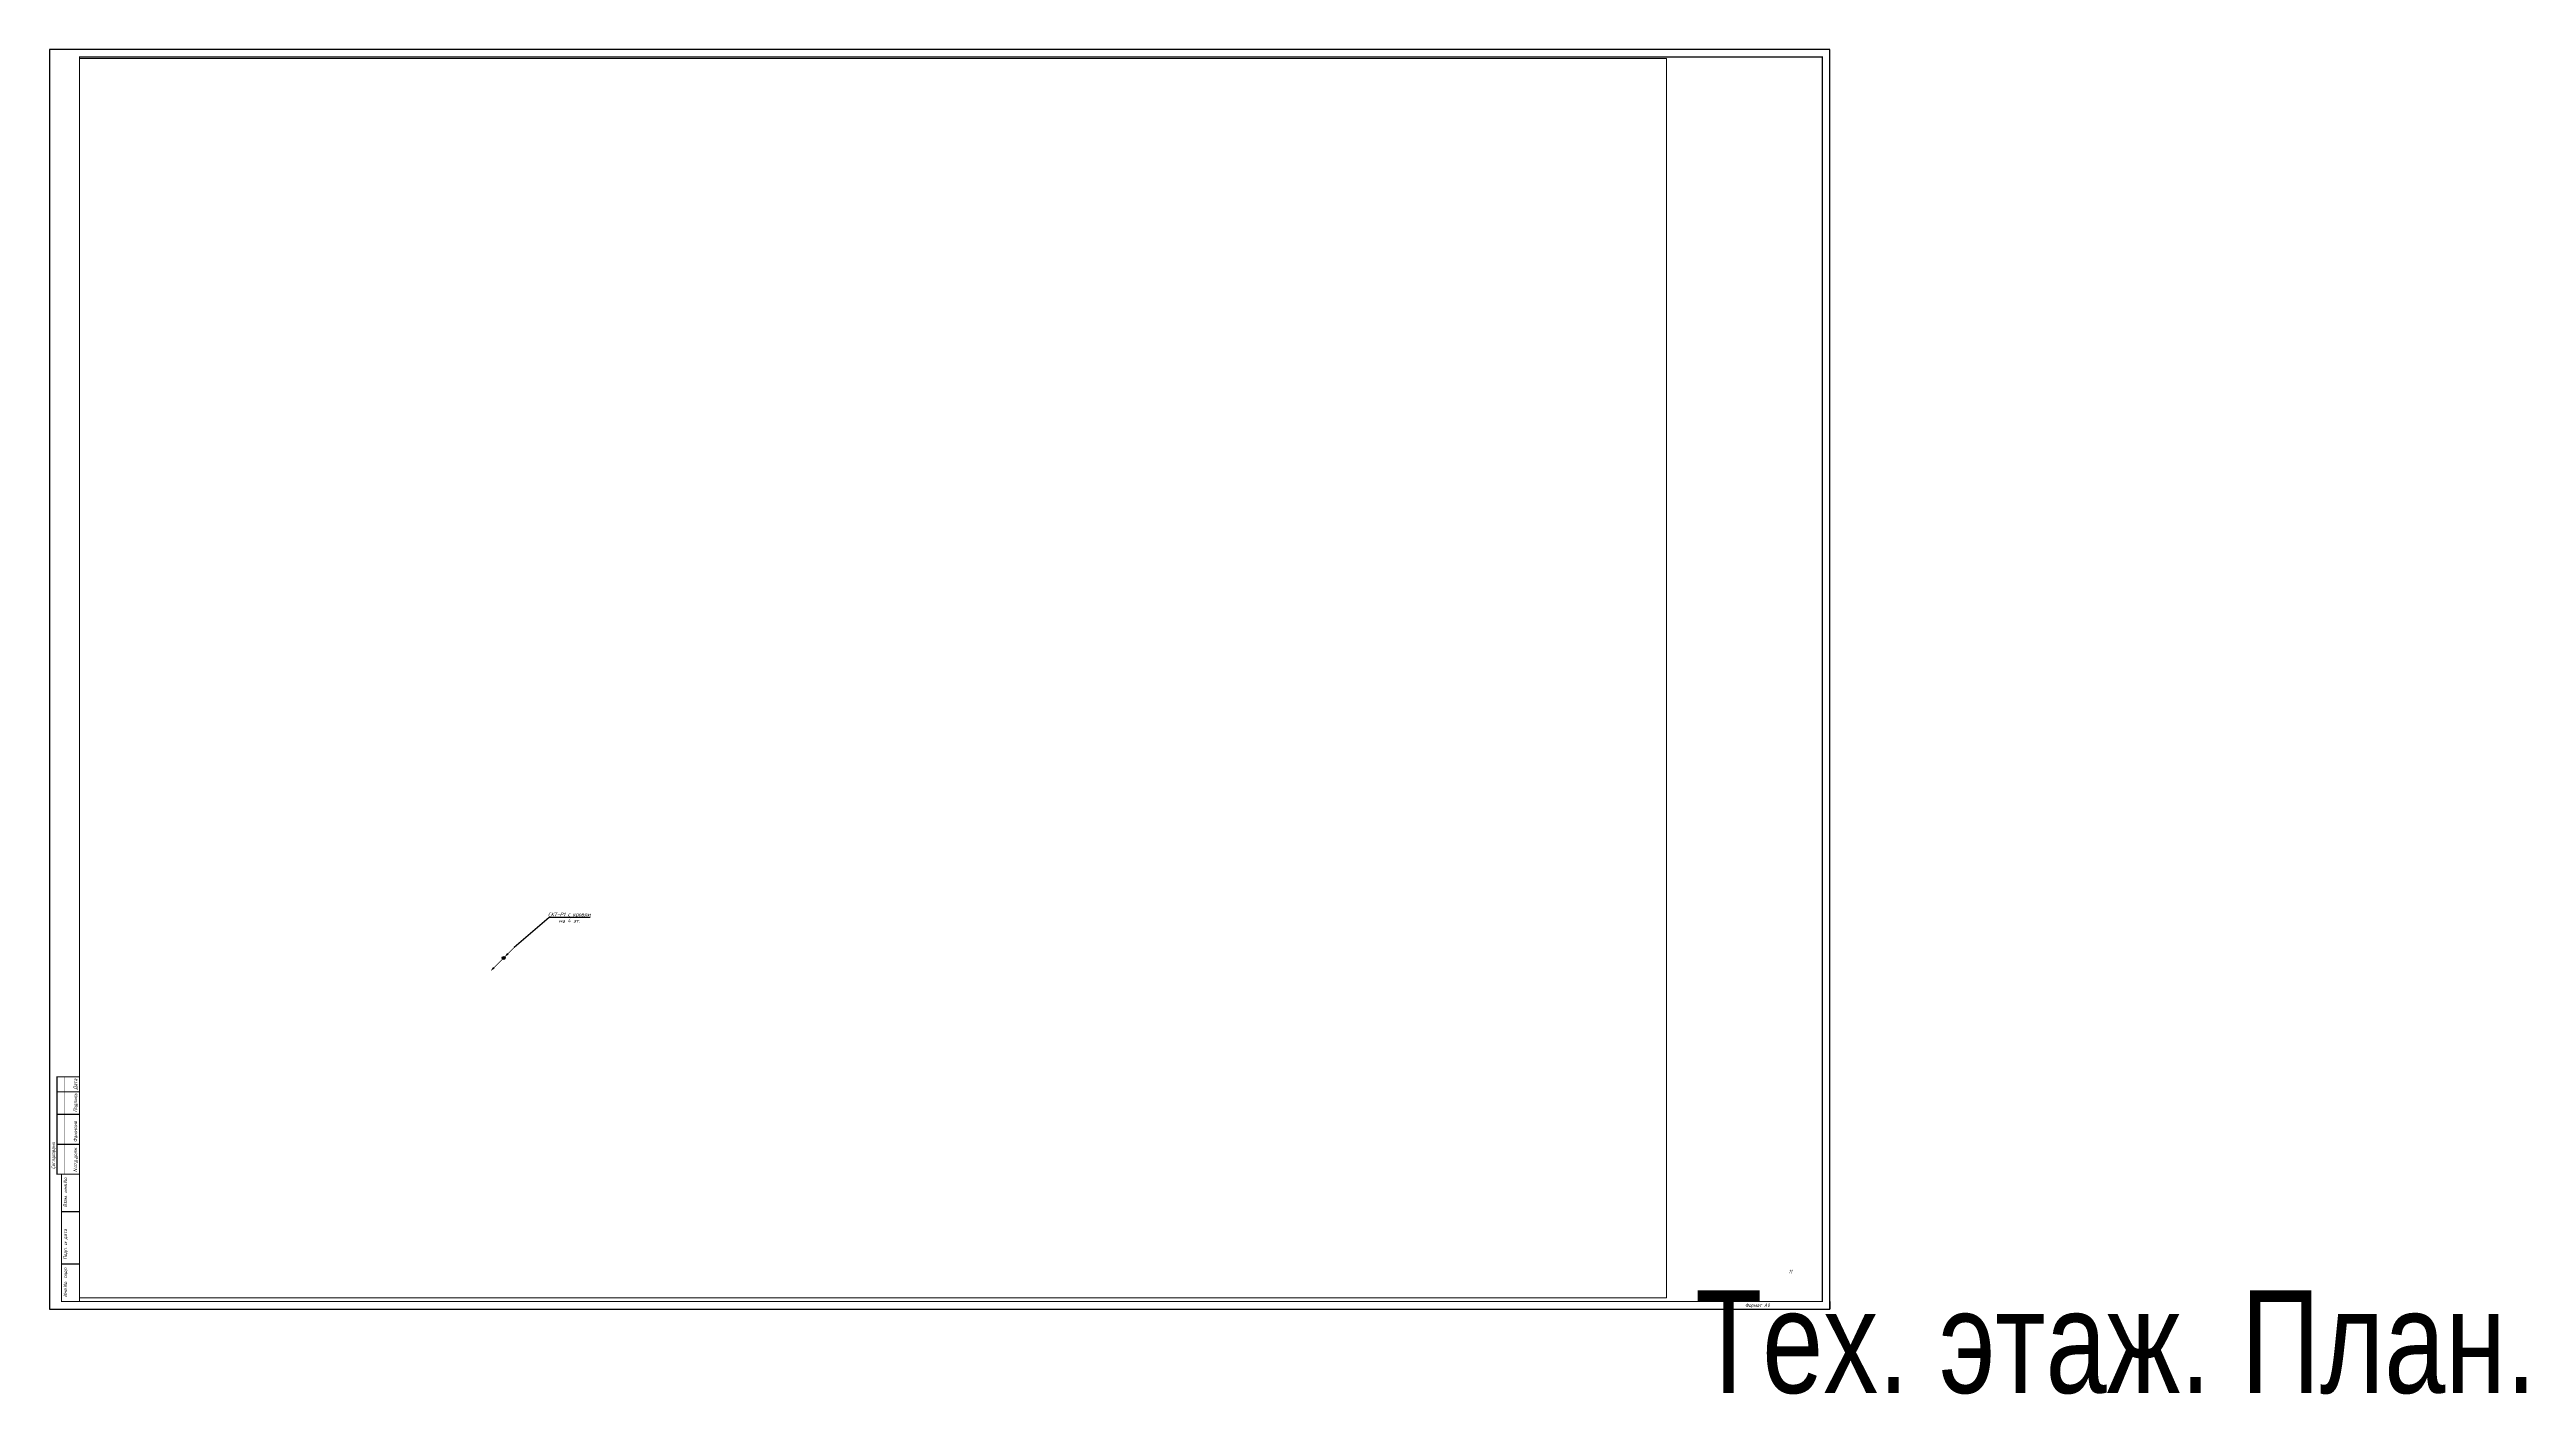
# Paper-space layout '11.тех. этаж' of a CAD drawing. Header units: millimetres. Extents: x 0 to 1654, y -57 to 841.
# The model-space entities are those that its viewports show. They can reach past a viewport. Long polylines and large blocks are cut down to what shows.
import ezdxf
from ezdxf import colors
from ezdxf.entities.mleader import LeaderData, LeaderLine
from ezdxf.enums import TextEntityAlignment as Align
from ezdxf.math import Vec2, Vec3

# ---------------------------------------------------------------- set-up
doc = ezdxf.new("R2018")
doc.units = ezdxf.units.MM
doc.layers.get('Defpoints').update_dxf_attribs({"lineweight": 50, "true_color": 0xbeff1a})
doc.layers.add('102 Рамка', color=252, linetype='Continuous')
doc.layers.add('Text', color=7, linetype='Continuous')
doc.layers.add('СС_СКК_Лоток', color=54, linetype='Continuous', lineweight=30)
doc.layers.add('Текст Радио', color=7, linetype='Continuous', lineweight=20)
doc.styles.add('ISOCPEUR', font='isocpeui.ttf', dxfattribs={"height": 2.5})
doc.styles.get("Standard").update_dxf_attribs({"font": 'arial.ttf'})

# ---------------------------------------------------------------- blocks, each defined once
blk = doc.blocks.new('*U287')
at = {"layer": '102 Рамка', "color": 0}
blk.add_lwpolyline([(1189, 841), (0, 841), (0, 0), (1189, 0)], close=True, dxfattribs=at)
at = {"layer": '102 Рамка', "color": 0, "const_width": 0.8}
for points in [[(1184, 5), (1184, 836), (20, 836), (20, 5)], [(8, 5), (20, 5), (20, 90), (8, 90)]]:
    blk.add_lwpolyline(points, close=True, dxfattribs=at)
at = {"layer": '102 Рамка', "color": 0}
for points, const_width in [([(5, 155), (20, 155), (20, 90), (5, 90), (5, 155)], 0.8), ([(10, 90), (10, 155)], 0.05), ([(15, 90), (15, 155)], 0.05), ([(5, 145), (20, 145)], 0.8), ([(5, 130), (20, 130)], 0.8), ([(5, 110), (20, 110)], 0.8), ([(13, 90), (13, 5)], 0.05), ([(8, 65), (20, 65)], 0.8), ([(8, 30), (20, 30)], 0.8)]:
    blk.add_lwpolyline(points, dxfattribs=dict(at, const_width=const_width))
blk.add_lwpolyline([(1189, 5), (1189, 0)], dxfattribs=at)
at = {"color": 7, "style": 'ISOCPEUR', "oblique": 10, "width": 0.8}
blk.add_attdef('НОМЕР-ЛИСТА', text='', height=2.5, dxfattribs=at).set_placement((1162.6, 25), align=Align.MIDDLE_CENTER)
at = {"color": 7, "lineweight": 30, "oblique": 10, "width": 0.8, "flags": 104}
blk.add_attdef('НАИМЕНОВАНИЕ-ЧЕРТЕЖА', text='', height=2.5, dxfattribs=at).set_placement((1099, 12.5), align=Align.MIDDLE_CENTER)
at = {"layer": '102 Рамка', "color": 7, "style": 'ISOCPEUR', "width": 0.8}
for s, p in [('Дата', (17.2, 146.5)), ('Подпись', (17.2, 131.5)), ('Фамилия', (17.2, 111.5)), ('Согласовано', (2.5, 93.5)), ('N.отд.долж.', (17.2, 91.5)), ('Взам. инв.No.', (10.5, 68)), ('Подп. и дата', (10.5, 33)), ('Инв.No. подп.', (10.5, 8))]:
    blk.add_text(s, height=2.5, rotation=90, dxfattribs=at).set_placement(p, align=Align.MIDDLE_LEFT)
blk.add_attdef('FORMATTEXT', text='', height=2.5, dxfattribs=at).set_placement((1132.5, 3.8), align=Align.TOP_LEFT)
blk = doc.blocks.new('*U265')
at = {"color": 0}
for points in [[(-0.7, -0.7, 0, 1.5, 0), (-2.8, -2.8, 2, 2, 0)], [(8.7, 8.7, 0, 1.5, 0), (6.6, 6.6, 2, 2, 0)]]:
    blk.add_lwpolyline(points, format="xyseb", dxfattribs=at)
at = {"color": 0, "const_width": 0.5}
for points in [[(0.7, 0.7), (6.6, 6.6)], [(-8.5, -8.5), (-2.8, -2.8)]]:
    blk.add_lwpolyline(points, dxfattribs=at)
at = {"color": 0}
for radius in [1, 0.5]:
    blk.add_circle((0, 0), radius, dxfattribs=at)
blk = doc.blocks.new('_None')

msp = doc.modelspace()

# ---------------------------------------------------------------- block references
at = {"layer": 'СС_СКК_Лоток', "xscale": 100, "yscale": 100, "zscale": 100, "rotation": 180}
msp.add_blockref('*U265', (874714, -108551), dxfattribs=at)

# ---------------------------------------------------------------- leaders
at = {"layer": 'Text', "lineweight": 0}
ml = msp.add_multileader_mtext('Standard', dxfattribs=at)
ml.set_content('{\\fISOCPEUR|b0|i0|c204|p34;\\C256;эфирная антенна ЕВ45LTE ориентирована на телебашню Останкино}', color=7, style='ISOCPEUR')
ml.set_leader_properties(color=256)
ml.build(insert=Vec2(0, 0))
ml.multileader.update_dxf_attribs({"has_dogleg": 0, "text_left_attachment_type": 6, "text_right_attachment_type": 6, "dogleg_length": 0.1, "arrow_head_size": 0, "scale": 100})
ctx = ml.context
ctx.base_point, ctx.scale, ctx.char_height, ctx.arrow_head_size, ctx.landing_gap_size, ctx.plane_origin = Vec3(1022384, -112048), 100, 250, 0, 50, Vec3(1023999, -112166)
ctx.left_attachment, ctx.right_attachment, ctx.text_align_type = 6, 6, 2
notes = []
notes.append((ctx, [(1, (1, 1, 0), (1025219, -112048), (-1, 0), 10, [(0, [(1027315, -109713)], 0, [])])]))
ctx.mtext.insert, ctx.mtext.width, ctx.mtext.alignment, ctx.mtext.flow_direction = Vec3(1025159, -111748), 2836.99, 3, 5
ml = msp.add_multileader_mtext('Standard', dxfattribs=at)
ml.set_content('{\\C256;СКТ-P1 на 4 эт.}', color=7, style='ISOCPEUR')
ml.set_leader_properties(color=256)
ml.build(insert=Vec2(0, 0))
ml.multileader.update_dxf_attribs({"has_dogleg": 0, "text_left_attachment_type": 6, "text_right_attachment_type": 6, "dogleg_length": 0.1, "arrow_head_size": 0, "scale": 100})
ctx = ml.context
ctx.base_point, ctx.scale, ctx.char_height, ctx.arrow_head_size, ctx.landing_gap_size, ctx.plane_origin = Vec3(1023047, -110094), 100, 250, 0, 50, Vec3(1021208, -111498)
ctx.left_attachment, ctx.right_attachment, ctx.text_align_type = 6, 6, 2
notes.append((ctx, [(1, (1, 1, 0), (1025808, -110094), (-1, 0), 10, [(0, [(1026573, -109449)], 0, [])])]))
ctx.mtext.insert, ctx.mtext.width, ctx.mtext.alignment, ctx.mtext.flow_direction = Vec3(1025748, -109794), 2836.99, 3, 5
for ctx, leaders in notes:
    for number, flags, end, landing, length, lines in leaders:
        leader = LeaderData()
        leader.index, (leader.has_last_leader_line, leader.has_dogleg_vector, leader.attachment_direction) = number, flags
        leader.last_leader_point, leader.dogleg_vector, leader.dogleg_length = Vec3(end), Vec3(landing), length
        for number, points, colour, breaks in lines:
            line = LeaderLine()
            line.index, line.vertices, line.color, line.breaks = number, Vec3.list(points), colors.encode_raw_color(colour), breaks
            leader.lines.append(line)
        ctx.leaders.append(leader)

# ---------------------------------------------------------------- next in the draw order: leaders
at = {"layer": 'Текст Радио', "color": 7, "lineweight": 0}
ml = msp.add_multileader_mtext('Standard', dxfattribs=at)
ml.set_content('{\\C256;СКТ-P1} с кровли\\Pна 4 эт.', color=7, style='ISOCPEUR')
ml.set_leader_properties()
ml.set_arrow_properties(name='NONE')
ml.build(insert=Vec2(0, 0))
ml.multileader.update_dxf_attribs({"has_dogleg": 0, "text_left_attachment_type": 6, "text_right_attachment_type": 6, "dogleg_length": 100, "arrow_head_size": 250})
ctx = ml.context
ctx.base_point, ctx.char_height, ctx.arrow_head_size, ctx.landing_gap_size, ctx.plane_origin = Vec3(877748, -105825), 250, 250, 0, Vec3(887703, -107762)
ctx.left_attachment, ctx.right_attachment, ctx.text_align_type = 6, 6, 1
notes = []
notes.append((ctx, [(1, (1, 1, 0), (877648, -105825), (1, 0), 100, [(0, [(875421, -107844)], 0, [])])]))
ctx.mtext.insert, ctx.mtext.width, ctx.mtext.alignment, ctx.mtext.flow_direction = Vec3(879106, -105525), 3045.23, 2, 5
ctx.mtext.has_bg_fill, ctx.mtext.bg_color, ctx.mtext.bg_scale_factor, ctx.mtext.bg_transparency, ctx.mtext.use_window_bg_color = 1, -1027028792, 1.5, 0, 1
for ctx, leaders in notes:
    for number, flags, end, landing, length, lines in leaders:
        leader = LeaderData()
        leader.index, (leader.has_last_leader_line, leader.has_dogleg_vector, leader.attachment_direction) = number, flags
        leader.last_leader_point, leader.dogleg_vector, leader.dogleg_length = Vec3(end), Vec3(landing), length
        for number, points, colour, breaks in lines:
            line = LeaderLine()
            line.index, line.vertices, line.color, line.breaks = number, Vec3.list(points), colors.encode_raw_color(colour), breaks
            leader.lines.append(line)
        ctx.leaders.append(leader)

psp = doc.layouts.new('11.тех. этаж')

# ---------------------------------------------------------------- block references
at = {"color": 7, "lineweight": 30}
ref = psp.add_blockref('*U287', (0.1, 0), dxfattribs=at)
ref.add_attrib('FORMATTEXT', 'Формат А0', dxfattribs={"layer": '102 Рамка', "color": 7, "height": 2.5, "style": 'ISOCPEUR', "width": 0.8}).set_placement((1132.6, 3.8), align=Align.TOP_LEFT)
ref.add_attrib('НОМЕР-ЛИСТА', '11', dxfattribs={"color": 7, "height": 2.5, "style": 'ISOCPEUR', "oblique": 10, "width": 0.8}).set_placement((1162.6, 25), align=Align.MIDDLE_CENTER)
lines = psp.add_mtext('\\W0.8000;Тех. этаж. План.', dxfattribs={"color": 7, "insert": (1099.1, 12.5), "char_height": 68.583, "attachment_point": 1})
ref.add_attrib('НАИМЕНОВАНИЕ-ЧЕРТЕЖА', '', (1099.1, 12.5), dxfattribs={"flags": 104}).embed_mtext(lines)

# ---------------------------------------------------------------- viewports
at = {"layer": 'Defpoints'}
psp.add_viewport(center=(550.1, 421.2), size=(1060.1, 827.601), view_center_point=(899381.3, -89879.1), view_height=82760.111, dxfattribs=at)

doc.saveas('drawing.dxf')
